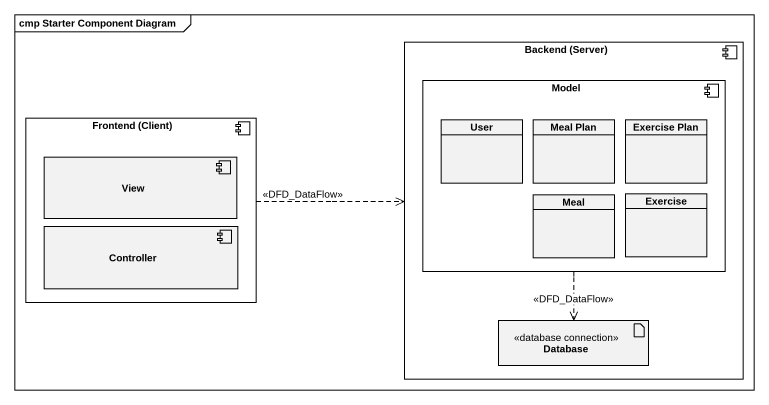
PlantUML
@startuml
mainframe cmp Starter Component Diagram
allowmixing
hide circle
hide empty members
component "Backend (Server)" as Backend_Server {
  component Model {
    class User
    class "Meal Plan" as Meal_Plan
    class "Exercise Plan" as Exercise_Plan
    class Meal
    class Exercise
  }
  artifact "Database" as Database_ <<database connection>>
}
component "Frontend (Client)" as Frontend_Client {
  component View
  component Controller
}
Model ..> Database_ : <<DFD_DataFlow>>
Frontend_Client .right.> Backend_Server : <<DFD_DataFlow>>
@enduml
